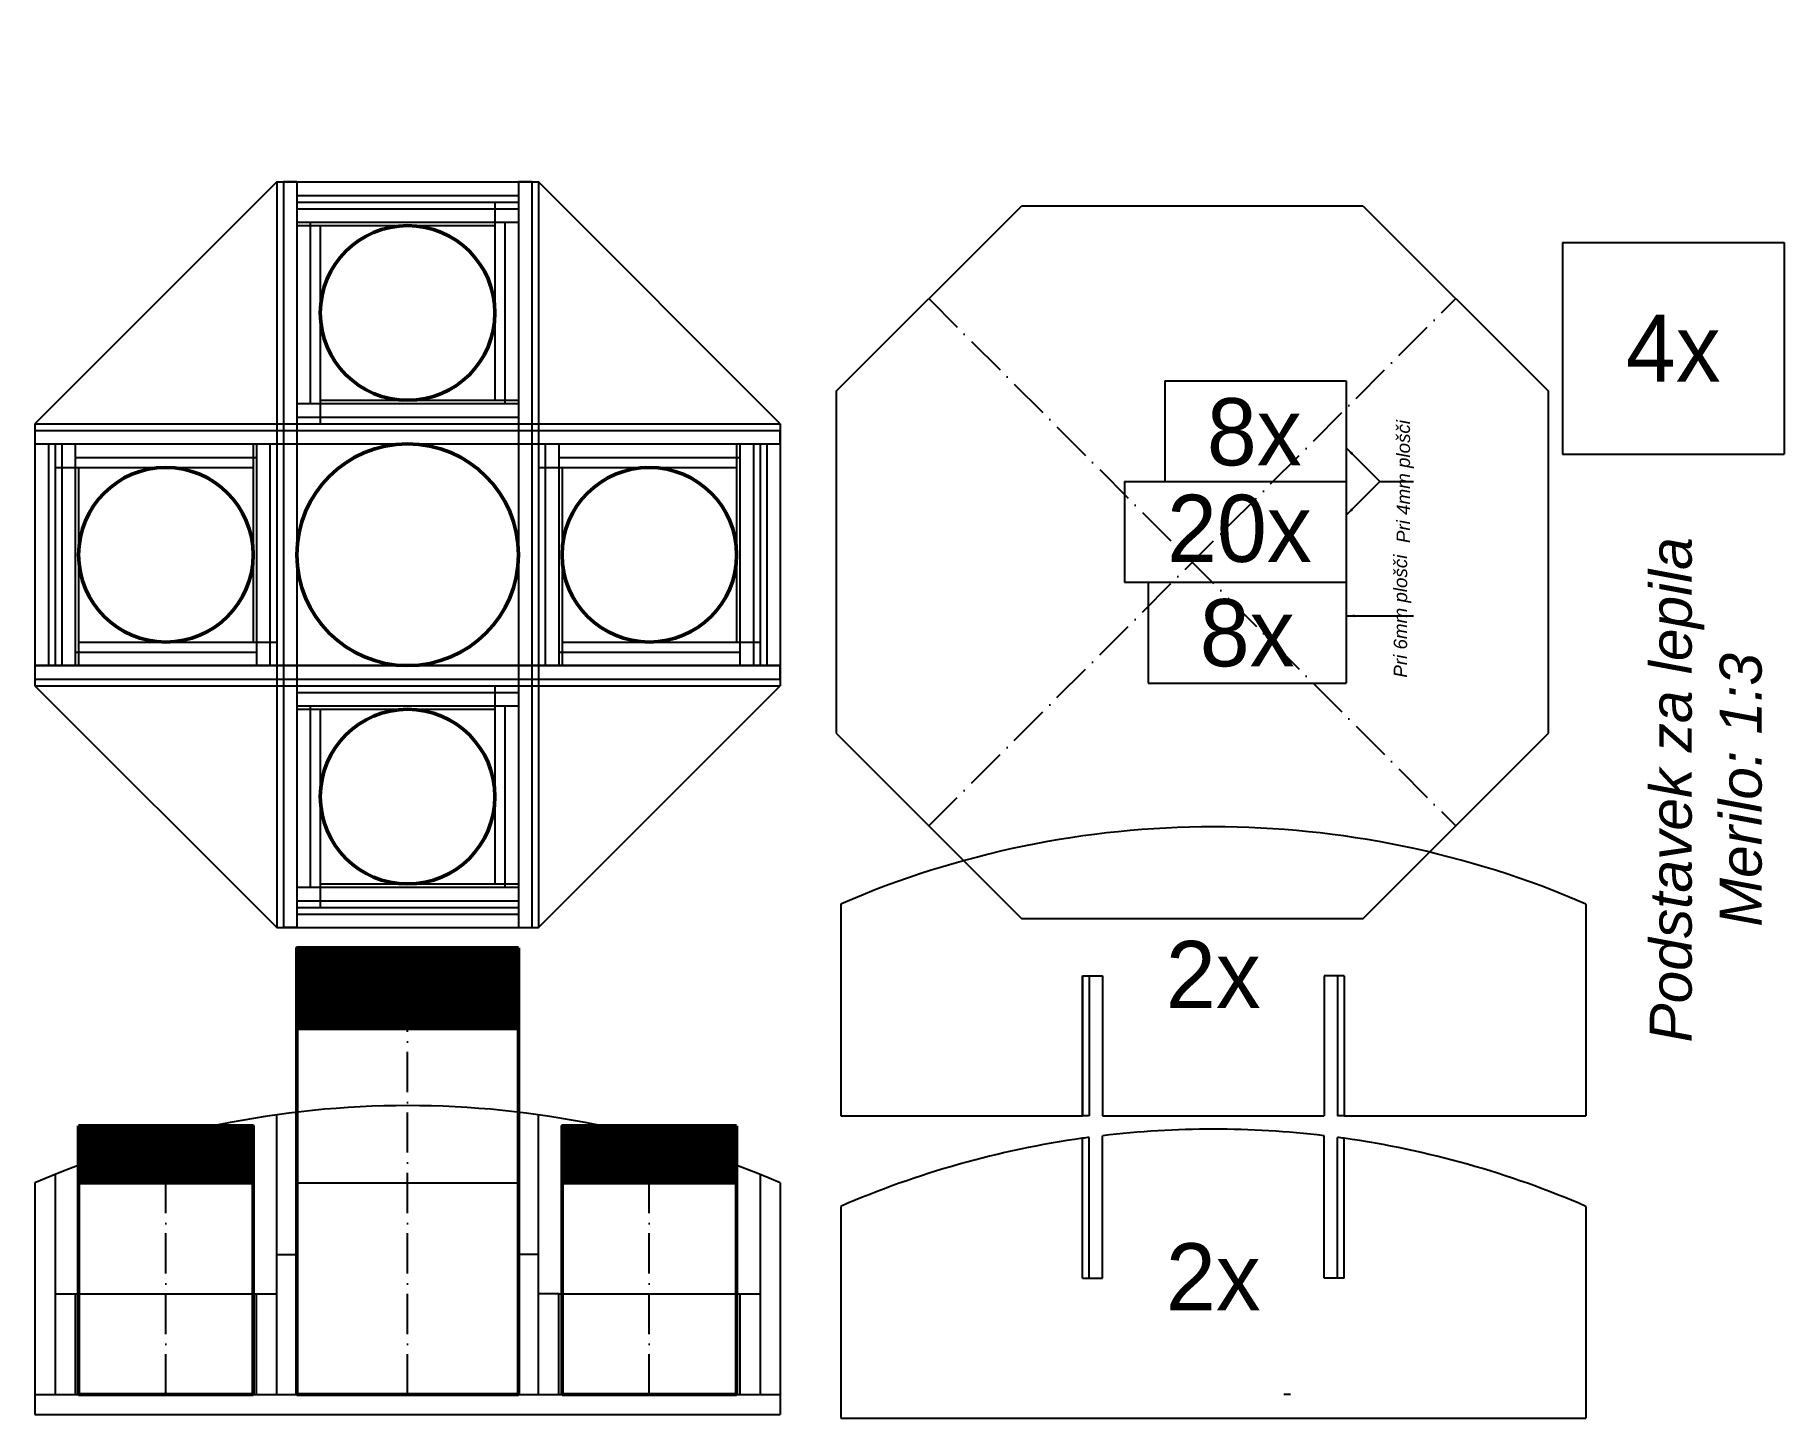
# Model space of a CAD drawing. Header units: millimetres. Extents: x -111 to 410, y -7 to 405.
import ezdxf
from ezdxf.enums import TextEntityAlignment as Align

# ---------------------------------------------------------------- set-up
doc = ezdxf.new("R2010")
doc.units = ezdxf.units.MM
doc.linetypes.add('ACAD_ISO10W100', pattern=[18, 12, -2.95, 0.1, -2.95])
doc.layers.get('0').update_dxf_attribs({"lineweight": 25, "true_color": 0xffffff})
for name, color, linetype, lineweight, true_color in [('4mm_VP', 2, 'Continuous', 25, 0xffff00), ('cedevita', 30, 'Continuous', 50, 0xff7f00), ('Dno', 14, 'Continuous', 25, 0x800000), ('odmik', 4, 'Continuous', 25, 0x00ffff), ('pomozne', 7, 'ACAD_ISO10W100', 25, 0x000000), ('VP1', 6, 'Continuous', 25, 0xff00ff), ('VP_konci', 94, 'Continuous', 25, 0x008000)]:
    doc.layers.add(name, color=color, linetype=linetype, lineweight=lineweight, true_color=true_color)
doc.styles.get("Standard").update_dxf_attribs({"font": ''})
doc.styles.add('textstyle0', font='')
doc.styles.add('textstyle1', font='')
doc.styles.add('textstyle2', font='')
doc.styles.add('textstyle3', font='')
doc.styles.add('textstyle4', font='')
doc.styles.add('textstyle5', font='')
doc.styles.add('textstyle6', font='')
doc.styles.add('textstyle7', font='')
doc.styles.add('textstyle8', font='')
doc.styles.get('Standard').set_extended_font_data('txt')
doc.styles.get('textstyle0').set_extended_font_data('osifont')
doc.styles.get('textstyle1').set_extended_font_data('osifont')
doc.styles.get('textstyle2').set_extended_font_data('osifont')
doc.styles.get('textstyle3').set_extended_font_data('osifont')
doc.styles.get('textstyle4').set_extended_font_data('Arial', italic=True)
doc.styles.get('textstyle5').set_extended_font_data('Arial', italic=True)
doc.styles.get('textstyle6').set_extended_font_data('Arial', italic=True)
doc.styles.get('textstyle7').set_extended_font_data('osifont')
doc.styles.get('textstyle8').set_extended_font_data('osifont')
doc.dimstyles.get("Standard").update_dxf_attribs({"dimtxt": 2.5, "dimasz": 2.5, "dimexe": 1.25, "dimexo": 0.625, "dimtad": 1, "dimtxsty": 'Standard', "dimcen": 2.5, "dimadec": 0, "dimazin": 0, "dimtfac": 1, "dimtmove": 0, "dimatfit": 3, "dimfxl": 1, "dimarcsym": 0})
pattern_1 = [(45, (0, 0), (-0.08838835, 0.08838835), [])]

# ---------------------------------------------------------------- blocks, each defined once
blk = doc.blocks.new('cedevita_xxl')
at = {"layer": 'cedevita'}
h = blk.add_hatch(dxfattribs=at)
h.set_pattern_fill('LINE', color=256, scale=0.5, angle=45, style=0)
h.set_pattern_definition(pattern_1)
h.paths.add_polyline_path([(-26, 80), (26, 80), (26, 73), (-26, 73)])
h = blk.add_hatch(dxfattribs=at)
h.set_pattern_fill('NET', color=256, scale=0.5, angle=45, style=0)
h.set_pattern_definition(pattern_1)
h.paths.add_polyline_path([(-26, 73), (26, 73), (26, 63), (-26, 63)])
for p, q in [((-26, 73), (-26, 80)), ((-26, 80), (26, 80)), ((26, 73), (26, 80)), ((-26, 63), (-26, 73)), ((-26, 73), (26, 73)), ((26, 63), (26, 73)), ((-26, 0), (-26, 63)), ((-26, 63), (26, 63)), ((26, 0), (26, 63)), ((-26, 0), (26, 0))]:
    blk.add_line(p, q, dxfattribs=at)
at = {"layer": 'pomozne'}
blk.add_line((0, 0), (0, 63), dxfattribs=at)
blk = doc.blocks.new('cedevita_limun')
at = {"layer": 'cedevita'}
h = blk.add_hatch(dxfattribs=at)
h.set_pattern_fill('LINE', color=256, scale=0.5, angle=45, style=0)
h.set_pattern_definition(pattern_1)
h.paths.add_polyline_path([(-33, 109), (33, 109), (33, 133), (-33, 133)])
for p, q in [((-33, 109), (-33, 133)), ((-33, 133), (33, 133)), ((33, 109), (33, 133)), ((-33, 0), (-33, 109)), ((-33, 109), (33, 109)), ((33, 0), (33, 109)), ((-33, 0), (33, 0))]:
    blk.add_line(p, q, dxfattribs=at)
at = {"layer": 'pomozne'}
blk.add_line((0, 0), (0, 109), dxfattribs=at)
blk = doc.blocks.new('konci')
at = {"layer": 'VP_konci'}
for p, q in [((-66, 63), (-66, 0)), ((-66, 63), (0, 63)), ((0, 63), (0, 0)), ((-66, 0), (0, 0))]:
    blk.add_line(p, q, dxfattribs=at)
at = {"layer": 'Dno', "style": 'textstyle3'}
blk.add_text('4x', height=20, dxfattribs=at).set_placement((-33, 31.5), align=Align.MIDDLE_CENTER)
blk = doc.blocks.new('glavne')
at = {"layer": '4mm_VP'}
for p, q in [((-37, 131.63), (-37, 90)), ((37, 131.63), (37, 90)), ((-37, 90), (-39, 90)), ((39, 90), (37, 90)), ((-37, 41.63), (-37, 83.54)), ((37, 41.63), (37, 83.54))]:
    blk.add_line(p, q, dxfattribs=at)
for start, end in [(97.6113, 98.0253), (81.9747, 82.3887)]:
    blk.add_arc((0, -193.35), 279.35, start, end, dxfattribs=at)
at = {"layer": 'VP1'}
for p, q in [((-111, 153), (-111, 90)), ((111, 153), (111, 90)), ((-39, 90), (-39, 131.63)), ((-39, 131.63), (-33, 131.63)), ((-39, 131.63), (-39, 90)), ((-33, 131.63), (-33, 90)), ((39, 131.63), (33, 131.63)), ((33, 131.63), (33, 90)), ((39, 131.63), (39, 90)), ((-111, 90), (-39, 90)), ((-33, 90), (33, 90)), ((39, 90), (111, 90)), ((-33, 41.63), (-33, 84.04)), ((33, 41.63), (33, 84.04)), ((-39, 41.63), (-39, 83.26)), ((39, 41.63), (39, 83.26)), ((-111, 63), (-111, 0)), ((111, 63), (111, 0)), ((-39, 41.63), (-33, 41.63)), ((39, 41.63), (33, 41.63)), ((-111, 0), (111, 0))]:
    blk.add_line(p, q, dxfattribs=at)
for centre, start, end in [((0, -103.35), 66.5871, 113.4129), ((0, -193.35), 83.2157, 96.7843), ((0, -193.35), 98.0253, 113.4129), ((0, -193.35), 66.5871, 81.9747)]:
    blk.add_arc(centre, 279.35, start, end, dxfattribs=at)
for style, p in [('textstyle1', (0, 132.02)), ('textstyle0', (0, 42.02))]:
    blk.add_text('2x', height=20, dxfattribs=dict(at, style=style)).set_placement(p, align=Align.MIDDLE_CENTER)
blk = doc.blocks.new('dno')
at = {"layer": 'Dno'}
for p, q in [((-39, 111), (-111, 39)), ((-39, 111), (39, 111)), ((111, 39), (39, 111)), ((-111, 39), (-111, -39)), ((111, 39), (111, -39)), ((-111, -39), (-39, -111)), ((39, -111), (111, -39)), ((-39, -111), (39, -111))]:
    blk.add_line(p, q, dxfattribs=at)
at = {"layer": 'pomozne'}
for p, q in [((0, 111), (0, -111)), ((-111, 0), (111, 0))]:
    blk.add_line(p, q, dxfattribs=at)
blk = doc.blocks.new('odmiki')
at = {"layer": '4mm_VP'}
for p, q in [((-54, 90), (-54, 60)), ((-54, 90), (0, 90)), ((0, 90), (0, 60)), ((-66, 60), (0, 60)), ((-66, 60), (-66, 30)), ((-54, 60), (0, 60)), ((0, 60), (0, 30)), ((-66, 30), (0, 30))]:
    blk.add_line(p, q, dxfattribs=at)
at = {"layer": 'odmik'}
for p, q in [((-59, 30), (-59, 0)), ((-59, 30), (0, 30)), ((0, 30), (0, 0)), ((-59, 0), (0, 0))]:
    blk.add_line(p, q, dxfattribs=at)
for s, style, p in [('Pri 4mm plošči', 'textstyle5', (15, 60)), ('Pri 6mm plošči', 'textstyle4', (14.15, 19.93))]:
    blk.add_text(s, height=4, rotation=90, dxfattribs=dict(style=style)).set_placement(p, align=Align.TOP_CENTER)
at = {"layer": '4mm_VP'}
for s, style, p in [('8x', 'textstyle8', (-27.39, 74.82)), ('20x', 'textstyle7', (-31.82, 46.07))]:
    blk.add_text(s, height=20, dxfattribs=dict(at, style=style)).set_placement(p, align=Align.MIDDLE_CENTER)
at = {"layer": 'Dno', "style": 'textstyle2'}
blk.add_text('8x', height=20, dxfattribs=at).set_placement((-29.5, 15), align=Align.MIDDLE_CENTER)
for points in [[(0, 70), (10, 60), (20, 60)], [(0, 50), (10, 60), (10, 60)], [(0, 20), (20, 20)]]:
    blk.add_leader(points, dimstyle='Standard')

msp = doc.modelspace()

# ---------------------------------------------------------------- linework, layer by layer
at = {"layer": '4mm_VP'}
for p, q in [((-33, 361), (-37, 361)), ((-37, 361), (-37, 139)), ((-33, 361), (-33, 139)), ((-33, 361), (33, 361)), ((37, 361), (33, 361)), ((33, 361), (33, 139)), ((37, 361), (37, 139)), ((-33, 357), (33, 357)), ((-33, 353), (33, 353)), ((-33, 349), (33, 349)), ((-29, 349), (-29, 295)), ((29, 349), (29, 295)), ((-33, 295), (33, 295)), ((-111, 287), (111, 287)), ((-111, 287), (-111, 283)), ((-33, 291), (33, 291)), ((111, 283), (111, 287)), ((-111, 283), (111, 283)), ((-111, 283), (-111, 217)), ((-107, 283), (-107, 217)), ((-103, 283), (-103, 217)), ((-99, 283), (-99, 217)), ((-45, 283), (-45, 217)), ((-41, 283), (-41, 217)), ((41, 283), (41, 217)), ((45, 283), (45, 217)), ((99, 283), (99, 217)), ((103, 283), (103, 217)), ((107, 283), (107, 217)), ((111, 283), (111, 217)), ((-99, 279), (-45, 279)), ((45, 279), (99, 279)), ((-99, 221), (-45, 221)), ((45, 221), (99, 221)), ((111, 217), (-111, 217)), ((-111, 217), (-111, 213)), ((111, 213), (111, 217)), ((-111, 213), (111, 213)), ((-33, 209), (33, 209)), ((-33, 205), (33, 205)), ((-29, 205), (-29, 151)), ((29, 205), (29, 151)), ((-33, 151), (33, 151)), ((-33, 147), (33, 147)), ((-33, 143), (33, 143)), ((-33, 139), (-37, 139)), ((-33, 139), (33, 139)), ((33, 139), (37, 139)), ((263, 0), (261, 0))]:
    msp.add_line(p, q, dxfattribs=at)
at = {"layer": 'cedevita'}
for centre, radius in [((0, 322), 26), ((0, 250), 33), ((-72, 250), 26), ((72, 250), 26), ((0, 178), 26)]:
    msp.add_circle(centre, radius, dxfattribs=at)
at = {"layer": 'Dno'}
for p, q in [((-39, 361), (-111, 289)), ((111, 289), (39, 361)), ((-111, 211), (-39, 139)), ((39, 139), (111, 211)), ((-111, 0), (-111, -6)), ((111, 0), (111, -6)), ((-111, -6), (111, -6))]:
    msp.add_line(p, q, dxfattribs=at)
at = {"layer": 'odmik'}
for p, q in [((26, 355), (26, 296)), ((-33, 348), (26, 348)), ((-26, 348), (-26, 289)), ((-26, 296), (33, 296)), ((-46, 283), (-46, 224)), ((98, 283), (98, 224)), ((-105, 276), (-46, 276)), ((-98, 276), (-98, 217)), ((39, 276), (98, 276)), ((46, 276), (46, 217)), ((-98, 224), (-39, 224)), ((46, 224), (105, 224)), ((26, 211), (26, 152)), ((-33, 204), (26, 204)), ((-26, 204), (-26, 145)), ((-26, 152), (33, 152)), ((-105, 30), (-45, 30)), ((-99, 30), (-99, 0)), ((-45, 0), (-45, 30)), ((-45, 30), (-39, 30)), ((45, 30), (39, 30)), ((45, 0), (45, 30)), ((45, 30), (105, 30)), ((99, 30), (99, 0))]:
    msp.add_line(p, q, dxfattribs=at)
at = {"layer": 'VP1'}
for p, q in [((-39, 361), (-39, 139)), ((-39, 361), (-33, 361)), ((-33, 361), (-33, 139)), ((33, 361), (33, 139)), ((33, 361), (39, 361)), ((39, 361), (39, 139)), ((-111, 289), (111, 289)), ((-111, 289), (-111, 283)), ((111, 289), (111, 283)), ((-111, 283), (111, 283)), ((-111, 217), (111, 217)), ((-111, 217), (-111, 211)), ((111, 217), (111, 211)), ((-111, 211), (111, 211)), ((-39, 139), (-33, 139)), ((33, 139), (39, 139)), ((-39, 0), (-39, 83.26)), ((39, 0), (39, 83.26)), ((-111, 63), (-111, 0)), ((111, 63), (111, 0)), ((-39, 41.63), (-33, 41.63)), ((39, 41.63), (33, 41.63)), ((-111, 0), (111, 0))]:
    msp.add_line(p, q, dxfattribs=at)
msp.add_arc((0, -193.35), 279.35, 66.5871, 113.4129, dxfattribs=at)
at = {"layer": 'VP_konci'}
for p, q in [((-33, 361), (33, 361)), ((-33, 355), (33, 355)), ((-111, 283), (-111, 217)), ((-105, 283), (-105, 217)), ((105, 283), (105, 217)), ((111, 283), (111, 217)), ((-33, 145), (33, 145)), ((-33, 139), (33, 139)), ((-105, 65.52), (-105, 0)), ((-33, 63), (33, 63)), ((105, 65.52), (105, 0))]:
    msp.add_line(p, q, dxfattribs=at)

# ---------------------------------------------------------------- block references
for name, p in [('odmiki', (279.59, 211.8)), ('cedevita_limun', (0, 0)), ('cedevita_xxl', (72, 0))]:
    msp.add_blockref(name, p)
at = {"yscale": -1, "rotation": 180}
msp.add_blockref('cedevita_xxl', (-72, 0), dxfattribs=at)
at = {"layer": 'Dno', "rotation": 45}
msp.add_blockref('dno', (233.74, 247.77), dxfattribs=at)
at = {"layer": 'Dno'}
for name, p in [('konci', (410, 280)), ('glavne', (240, -7))]:
    msp.add_blockref(name, p, dxfattribs=at)

# ---------------------------------------------------------------- texts
at = {"layer": 'Dno', "insert": (370, 180), "char_height": 4, "attachment_point": 2, "rotation": 90, "style": 'textstyle6'}
msp.add_mtext('\\H12.5;Podstavek za lepila\\PMerilo: 1:3\\P\\P', dxfattribs=at)

doc.saveas('drawing.dxf')
